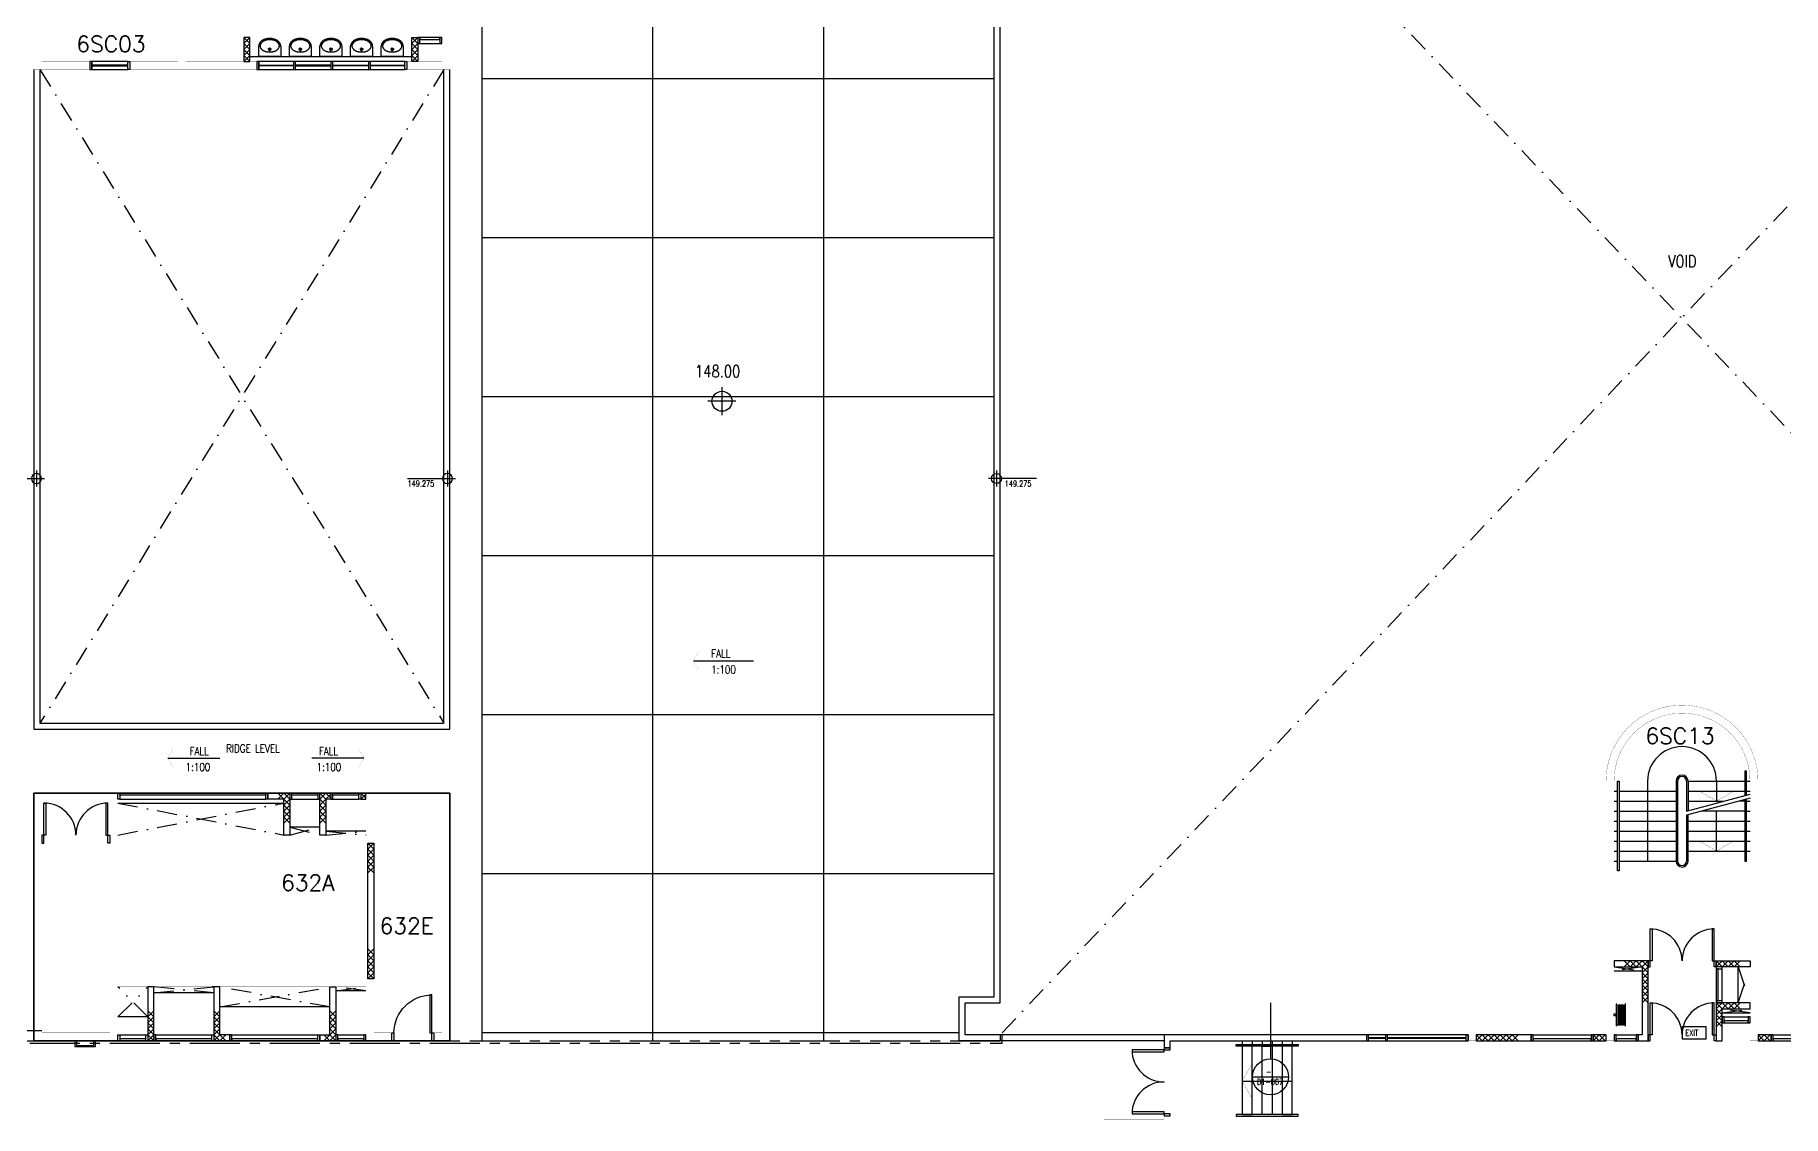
# Model space of a CAD drawing. Header units: millimetres. Extents: x -68474 to 336700, y -113450 to 53663.
# Drawn here: x 30825 to 74525, y -20080 to 6964 of the extents above; entities that cross this region are included whole.
import ezdxf

# ---------------------------------------------------------------- set-up
doc = ezdxf.new("R2010")
doc.units = ezdxf.units.MM
doc.header["$LTSCALE"] = 1000
doc.linetypes.add('S3148a$0$CENTER', pattern=[2, 1.25, -0.25, 0.25, -0.25])
doc.linetypes.add('S3148a$0$DASHDOT', pattern=[1, 0.5, -0.25, 0, -0.25])
for name, color, linetype in [('S3148a$0$11', 14, 'Continuous'), ('S3148a$0$22', 7, 'Continuous'), ('S3148a$0$23', 7, 'Continuous'), ('S3148a$0$25', 7, 'Continuous'), ('S3148a$0$30', 14, 'Continuous'), ('S3148a$0$35', 7, 'Continuous'), ('S3148a$0$49', 7, 'Continuous'), ('S3148a$0$51', 7, 'Continuous'), ('S3148a$0$56', 7, 'Continuous'), ('S3148a$0$7', 7, 'Continuous'), ('S3148a$0$GFA-PL', 7, 'Continuous'), ('S3148a$0$ROOM-NO', 4, 'Continuous'), ('s4148a$0$20', 7, 'Continuous'), ('s4148a$0$25', 7, 'Continuous'), ('s4148a$0$30', 7, 'Continuous')]:
    doc.layers.add(name, color=color, linetype=linetype)
doc.styles.add('S3148a$0$STANDARD', font='SIMPLEX')

# ---------------------------------------------------------------- blocks, each defined once
blk = doc.blocks.new('S3148a$0$D1700A')
at = {"layer": 'S3148a$0$30', "color": 14, "linetype": 'Continuous'}
for points in [[(0, 0), (0.05, 0), (0.05, 1), (0.1, 1), (0.1, 0.2), (0, 0.2), (0, 0)], [(1.7, 0), (1.65, 0), (1.65, 1), (1.6, 1), (1.6, 0.2), (1.7, 0.2), (1.7, 0)]]:
    blk.add_lwpolyline(points, dxfattribs=at)
for centre, start, end in [((0.05, 0.2), 0, 90), ((1.650003, 0.2), 90, 180)]:
    blk.add_arc(centre, 0.800001, start, end, dxfattribs=at)
blk = doc.blocks.new('S3148a$0$D1050A')
at = {"layer": 'S3148a$0$30', "color": 14, "linetype": 'Continuous'}
blk.add_lwpolyline([(0.05, 0.2), (0.05, 1.15), (0.1, 1.15), (0.1, 0.2), (0, 0.2), (0, 0), (0.05, 0), (0.05, 0.2)], dxfattribs=at)
blk.add_lwpolyline([(1, 0), (1.05, 0), (1.05, 0.2), (1, 0.2)], close=True, dxfattribs=at)
blk.add_arc((0.05, 0.2), 0.95, 0, 90, dxfattribs=at)
blk = doc.blocks.new('S3148a$0$WHB')
at = {"layer": 'S3148a$0$49', "color": 14, "linetype": 'Continuous'}
for p, q in [((-0.319, -0.18), (-0.231, -0.18)), ((-0.275, -0.1358), (-0.275, -0.224))]:
    blk.add_line(p, q, dxfattribs=at)
blk.add_lwpolyline([(-0.5499, -0.257), (-0.5499, 0), (0, 0), (0, -0.257)], dxfattribs=at)
for points in [[(-0.5499, -0.257, -0.002263), (-0.549724, -0.267938, 0.036796), (-0.5488, -0.2788, 0.020421), (-0.546385, -0.289895, 0.014498), (-0.5432, -0.3008, 0.010932), (-0.539394, -0.312137, 0.038908), (-0.5345, -0.323, 0.008498), (-0.528085, -0.334012, 0.008482), (-0.5213, -0.3448, -0.000875), (-0.517665, -0.350522, 0.031206), (-0.5137, -0.356, 0.012082), (-0.508833, -0.361474, 0.003111), (-0.5038, -0.3668, 0.003418), (-0.498358, -0.372457, 0.006942), (-0.4928, -0.378, 0.02136), (-0.486346, -0.383668, 0.004577), (-0.4796, -0.389, 0.010329), (-0.472016, -0.394741, 0.020459), (-0.4641, -0.4, 0.011097), (-0.454214, -0.405612, 0.000222), (-0.4442, -0.411, 0.005265), (-0.433797, -0.416491, 0.003486), (-0.4233, -0.4218, 0.03693), (-0.407126, -0.428284, 0.017242), (-0.3903, -0.433, 0.00772), (-0.365676, -0.438744, 0.00623), (-0.3409, -0.4438, 0.007249), (-0.329931, -0.445752, 0.011082), (-0.3189, -0.4473, 0.017141), (-0.296937, -0.44907, 0.013335), (-0.2749, -0.4495, 0.011832), (-0.252918, -0.448864, 0.013868), (-0.231, -0.4471, 0.010346), (-0.219921, -0.445647, 0.007504), (-0.2089, -0.4438, 0.007334), (-0.183976, -0.438946, 0.014721), (-0.1593, -0.433, 0.021098), (-0.143742, -0.427981, 0.016671), (-0.1286, -0.4218, 0.002597), (-0.116958, -0.416588, 0.013831), (-0.1055, -0.411, 0.006107), (-0.095486, -0.405597, 0.013889), (-0.0857, -0.3998, 0.009703), (-0.077806, -0.394602, 0.01659), (-0.0702, -0.389, 0.007376), (-0.063502, -0.383568, 0.018682), (-0.0571, -0.3778, 0.004037), (-0.051612, -0.372338, 0.002917), (-0.0462, -0.3668, 0.003488), (-0.041091, -0.361454, 0.007308), (-0.0361, -0.356, 0.034111), (-0.032062, -0.350644, 0.001258), (-0.0284, -0.345, 0.012547), (-0.021568, -0.33404, 0.008451), (-0.0152, -0.3228, 0.032813), (-0.01028, -0.312022, 0.01499), (-0.0064, -0.3008, 0.017513), (-0.003328, -0.2899, 0.020828), (-0.0011, -0.2788, 0.031844), (-0.000225, -0.267931, -0.001864), (0, -0.257)], [(-0.2749, -0.1127, 0.004239), (-0.289204, -0.113251, 0.002651), (-0.3035, -0.114, 0.003533), (-0.31721, -0.114869, 0.006003), (-0.3309, -0.116, 0.015073), (-0.34193, -0.117427, 0.005128), (-0.3529, -0.1193, 0.012086), (-0.365606, -0.121897, 0.007915), (-0.3782, -0.125, 0.017555), (-0.394382, -0.129857, 0.016389), (-0.4102, -0.1358, 0.012678), (-0.421941, -0.140931, 0.028606), (-0.4332, -0.147, 0.005075), (-0.441524, -0.152288, 0.008504), (-0.4497, -0.1578, 0.002696), (-0.457488, -0.163282, 0.012777), (-0.4651, -0.169, 0.01603), (-0.471331, -0.174302, 0.016779), (-0.4772, -0.18, 0.006146), (-0.482301, -0.18541, 0.012077), (-0.4872, -0.191, 0.004888), (-0.491647, -0.196462, 0.003638), (-0.496, -0.202, 0.008947), (-0.499981, -0.207341, 0.006073), (-0.5038, -0.2128, 0.039408), (-0.506807, -0.218138, 0.017301), (-0.5092, -0.2238, 0.017623), (-0.513063, -0.234644, 0.033372), (-0.5158, -0.2458, 0.018563), (-0.516526, -0.251381, 0.012968), (-0.5169, -0.257, 0.012131), (-0.517005, -0.262402, 0.016663), (-0.5168, -0.2678, 0.029632), (-0.515325, -0.278934, 0.031912), (-0.5125, -0.2898, 0.01542), (-0.510432, -0.295474, 0.017108), (-0.508, -0.301, 0.002382), (-0.505364, -0.306433, 0.00952), (-0.5026, -0.3118, 0.009627), (-0.499383, -0.317448, 0.005168), (-0.496, -0.323, 0.013642), (-0.4923, -0.328605, 0.013648), (-0.4883, -0.334, 0.020386), (-0.483532, -0.339563, 0.012995), (-0.4784, -0.3448, 0.006177), (-0.472406, -0.350518, 0.012992), (-0.4662, -0.356, 0.001911), (-0.459656, -0.361407, -0.00085), (-0.4531, -0.3668, -0.002763), (-0.446549, -0.372299, 0.002623), (-0.44, -0.3778, 0.05247), (-0.430413, -0.38396, 0.00623), (-0.4201, -0.389, 0.021349), (-0.40648, -0.394932, 0.010161), (-0.3925, -0.4, 0.016064), (-0.372847, -0.406015, 0.009991), (-0.3529, -0.411, 0.017366), (-0.335986, -0.414265, 0.012989), (-0.3189, -0.4165, 0.01392), (-0.296931, -0.418207, 0.013692), (-0.2749, -0.4187, 0.012459), (-0.252921, -0.41804, 0.012166), (-0.231, -0.4163, 0.011998), (-0.213873, -0.414128, 0.016069), (-0.1969, -0.411, 0.011274), (-0.176834, -0.406224, 0.025447), (-0.1572, -0.4, 0.011112), (-0.144438, -0.394863, 0.017831), (-0.132, -0.389, 0.002905), (-0.121887, -0.383776, 0.025327), (-0.1121, -0.378, 0.00801), (-0.10424, -0.372551, 0.011565), (-0.0966, -0.3668, 0.003173), (-0.089937, -0.361475, 0.008314), (-0.0834, -0.356, 0.007853), (-0.077264, -0.350493, 0.007586), (-0.0713, -0.3448, 0.011579), (-0.066181, -0.339552, 0.019406), (-0.0614, -0.334, 0.014434), (-0.057382, -0.328617, 0.016024), (-0.0537, -0.323, 0.005126), (-0.050381, -0.31744, 0.007114), (-0.0472, -0.3118, 0.007738), (-0.044393, -0.306429, 0.002848), (-0.0417, -0.301, 0.021656), (-0.039297, -0.295482, 0.014757), (-0.0373, -0.2898, 0.027907), (-0.034472, -0.279028, 0.034296), (-0.033, -0.268, 0.016613), (-0.032856, -0.262501, 0.009533), (-0.033, -0.257, 0.010392), (-0.033345, -0.251385, 0.017332), (-0.034, -0.2458, 0.037977), (-0.036661, -0.234723, 0.020366), (-0.0406, -0.224, 0.016669), (-0.043134, -0.21826, 0.03136), (-0.0462, -0.2128, 0.006089), (-0.049858, -0.207335, 0.01105), (-0.0537, -0.202, 0.005719), (-0.05808, -0.196344, 0.006781), (-0.0626, -0.1908, 0.012108), (-0.067454, -0.185313, 0.005553), (-0.0725, -0.18, 0.016017), (-0.078354, -0.174343, 0.010389), (-0.0845, -0.169, 0.020034), (-0.092125, -0.163162, 0.010765), (-0.1001, -0.1578, 0.013175), (-0.109299, -0.15223, 0.005172), (-0.1187, -0.147, 0.012528), (-0.130085, -0.141168, 0.007684), (-0.1417, -0.1358, 0.017552), (-0.156402, -0.129848, 0.019466), (-0.1715, -0.125, 0.012068), (-0.184124, -0.121804, 0.015156), (-0.1969, -0.1193, 0.00473), (-0.20783, -0.117603, 0.008692), (-0.2188, -0.1162, 0.005092), (-0.232536, -0.114838, 0.0067), (-0.2463, -0.1138, 0.005974), (-0.260594, -0.113101, 0.004448), (-0.2749, -0.1127)]]:
    blk.add_lwpolyline(points, format="xyb", dxfattribs=at)
blk.add_circle((-0.274895, -0.179899), 0.0275, dxfattribs=at)
blk = doc.blocks.new('S3148a$0$D1700B')
at = {"layer": 'S3148a$0$30', "color": 14, "linetype": 'Continuous'}
for points in [[(0, 0), (0.05, 0), (0.05, 0.95), (0.1, 0.95), (0.1, 0.15), (0, 0.15), (0, 0)], [(1.7, 0), (1.65, 0), (1.65, 0.95), (1.6, 0.95), (1.6, 0.15), (1.7, 0.15), (1.7, 0)]]:
    blk.add_lwpolyline(points, dxfattribs=at)
for centre, start, end in [((0.05, 0.15), 0, 90), ((1.650003, 0.15), 90, 180)]:
    blk.add_arc(centre, 0.800001, start, end, dxfattribs=at)
blk = doc.blocks.new('S3148a$0$HAT15')
at = {"layer": 'S3148a$0$22', "color": 14, "linetype": 'Continuous'}
for p, q in [((0, 0), (0.15, 0.15)), ((0, 0.15), (0.15, 0))]:
    blk.add_line(p, q, dxfattribs=at)
blk = doc.blocks.new('S3148a$0$CHAT15')
at = {"layer": 'S3148a$0$22', "color": 14, "linetype": 'Continuous'}
for points in [[(0, 0), (0.15, 0.15), (0.3, 0), (0.45, 0.15), (0.6, 0), (0.75, 0.15)], [(0, 0.15), (0.15, 0), (0.3, 0.15), (0.45, 0), (0.6, 0.15), (0.75, 0)]]:
    blk.add_lwpolyline(points, dxfattribs=at)
blk = doc.blocks.new('S3148a$0$EXIT')
at = {"layer": 'S3148a$0$56', "color": 1, "linetype": 'Continuous'}
blk.add_lwpolyline([(0, 0), (0.6, 0), (0.6, 0.3), (0, 0.3)], close=True, dxfattribs=at)
at = {"layer": 'S3148a$0$56', "color": 1, "linetype": 'Continuous', "style": 'S3148a$0$STANDARD', "width": 0.8}
blk.add_text('EXIT', height=0.15, dxfattribs=at).set_placement((0.0816, 0.0747))
blk = doc.blocks.new('S3148a$0$CATLAD')
at = {"layer": 'S3148a$0$25', "color": 10, "linetype": 'Continuous'}
blk.add_lwpolyline([(-0.15, -0.032), (-0.15, 0.468), (0, 0.468), (0, 0.436), (-0.118, 0.436), (-0.118, 0), (0, 0), (0, -0.032), (-0.15, -0.032)], dxfattribs=at)
blk = doc.blocks.new('S3148a$0$HR1')
at = {"layer": 'S3148a$0$56', "color": 1, "linetype": 'Continuous'}
for p, q in [((-0.235, 0.245), (0.235, 0.245)), ((-0.235, 0.215), (0.235, 0.215)), ((-0.235, 0.185), (0.235, 0.185)), ((-0.235, 0.155), (0.235, 0.155)), ((-0.235, 0.125), (0.235, 0.125)), ((-0.235, 0.095), (0.235, 0.095))]:
    blk.add_line(p, q, dxfattribs=at)
for points in [[(-0.275, 0.275), (0.275, 0.275), (0.275, 0.29), (-0.275, 0.29)], [(-0.275, 0.05), (0.275, 0.05), (0.275, 0.065), (-0.275, 0.065)], [(-0.025, 0.05), (0.025, 0.05), (0.025, 0), (-0.025, 0)]]:
    blk.add_lwpolyline(points, close=True, dxfattribs=at)
for centre, start, end in [((-0.235, 0.26), 90, 270), ((-0.235, 0.23), 90, 270), ((-0.235, 0.2), 90, 270), ((-0.235, 0.17), 90, 270), ((-0.235, 0.14), 90, 270), ((-0.235, 0.11), 90, 270), ((-0.235, 0.08), 90, 270), ((0.235, 0.26), 270, 90), ((0.235, 0.23), 270, 90), ((0.235, 0.2), 270, 90), ((0.235, 0.17), 270, 90), ((0.235, 0.14), 270, 90), ((0.235, 0.11), 270, 90), ((0.235, 0.08), 270, 90)]:
    blk.add_arc(centre, 0.015, start, end, dxfattribs=at)
blk = doc.blocks.new('S3148a$0$H300')
at = {"layer": 'S3148a$0$22', "color": 14, "linetype": 'Continuous'}
for points in [[(0, 0), (0.15, 0.15), (0.3, 0)], [(0, 0.15), (0.15, 0), (0.3, 0.15)]]:
    blk.add_lwpolyline(points, dxfattribs=at)
blk = doc.blocks.new('S3148a$0$H1050')
at = {"layer": 'S3148a$0$22', "color": 14, "linetype": 'Continuous'}
for points in [[(0, 0.15), (0.15, 0), (0.3, 0.15), (0.45, 0), (0.6, 0.15), (0.75, 0), (0.9, 0.15), (1.05, 0)], [(0, 0), (0.15, 0.15), (0.3, 0), (0.45, 0.15), (0.6, 0), (0.75, 0.15), (0.9, 0), (1.05, 0.15)]]:
    blk.add_lwpolyline(points, dxfattribs=at)
blk = doc.blocks.new('S3148a$0$LEVEL')
at = {"layer": 'S3148a$0$35', "color": 2, "linetype": 'Continuous'}
for p, q in [((1, 0), (-0.2, 0)), ((0, 0.2), (0, -0.2))]:
    blk.add_line(p, q, dxfattribs=at)
blk.add_circle((0, 0), 0.125, dxfattribs=at)
at = {"layer": 'S3148a$0$35', "color": 2, "linetype": 'Continuous', "style": 'S3148a$0$STANDARD', "width": 0.8}
for tag, p in [('TAG2', (0.2063, 0.05)), ('TAG1', (0.2063, -0.2))]:
    blk.add_attdef(tag, p, '', height=0.15, dxfattribs=at)
blk = doc.blocks.new('S3148a$0$ARROW')
at = {"layer": 'S3148a$0$7', "color": 3, "linetype": 'Continuous', "const_width": 0.005}
blk.add_lwpolyline([(-0.433, 0.25), (0, 0), (0.433, 0.25)], dxfattribs=at)
blk = doc.blocks.new('S3148a$0$DET1')
at = {"layer": 'S3148a$0$51', "color": 14, "linetype": 'Continuous'}
for p, q in [((0, 1.85), (0, 0.45)), ((-0.45, 0), (0.45, 0))]:
    blk.add_line(p, q, dxfattribs=at)
blk.add_circle((0, 0), 0.45, dxfattribs=at)
at = {"layer": 'S3148a$0$51', "color": 14, "linetype": 'Continuous', "style": 'S3148a$0$STANDARD', "width": 0.8}
for tag, p in [('TAG1', (-0.3373, 0.0501)), ('TAG3', (-0.2778, 0.0501)), ('TAG4', (-0.3969, -0.2)), ('TAG2', (-0.3373, -0.2))]:
    blk.add_attdef(tag, p, '', height=0.15, dxfattribs=at)
blk = doc.blocks.new('s4148a$0$D1700B')
at = {"layer": 's4148a$0$30', "linetype": 'Continuous'}
for points in [[(0.05, 0.15), (0.1, 0.15), (0.1, 0.95), (0.05, 0.95)], [(1.6, 0.15), (1.65, 0.15), (1.65, 0.95), (1.6, 0.95)], [(0, 0), (0.05, 0), (0.05, 0.15), (0, 0.15)], [(1.65, 0), (1.7, 0), (1.7, 0.15), (1.65, 0.15)]]:
    blk.add_lwpolyline(points, close=True, dxfattribs=at)
for centre, start, end in [((0.05, 0.15), 0, 90), ((1.650003, 0.15), 90, 180)]:
    blk.add_arc(centre, 0.800001, start, end, dxfattribs=at)

msp = doc.modelspace()

# ---------------------------------------------------------------- linework, layer by layer
at = {"layer": 'S3148a$0$11', "linetype": 'S3148a$0$DASHDOT'}
for p, q in [((70300.1, -16349.9), (71000.1, -16449.9)), ((71000.1, -16349.9), (70300.1, -16449.9)), ((73400.1, -16349.9), (73700.1, -17249.9)), ((73400.1, -17249.9), (73700.1, -16349.9)), ((73000.1, -17499.9), (73700.1, -17399.9)), ((73700.1, -17499.9), (73000.1, -17399.9))]:
    msp.add_line(p, q, dxfattribs=at)
at = {"layer": 'S3148a$0$11', "linetype": 'Continuous'}
for p, q in [((70300.1, -16449.9), (71000.1, -16449.9)), ((73400.1, -17249.9), (73400.1, -16349.9)), ((73000.1, -17499.9), (73700.1, -17499.9))]:
    msp.add_line(p, q, dxfattribs=at)
at = {"layer": 'S3148a$0$11', "linetype": 'Continuous', "const_width": 5}
for points in [[(28999.8, 18000.1), (31000, 18000.1), (31000, 17150), (32700, 17150), (32700, 18000), (34600, 18000), (34600, 16950), (34400, 16950), (34400, 17800), (32900, 17800), (32900, 16950), (31000, 16950), (31000, 12900), (31800, 12900), (31800, 12700), (31000, 12700), (31000, 6300), (32200, 6300), (32200, 6100), (30800, 6100), (30800, 17850.1), (28999.8, 17850.1)], [(42999, 18000.1), (39850, 18000), (39850, 16750), (37600, 16750), (37600, 18000), (37400, 18000), (37400, 15950), (37600, 15950), (37600, 16550), (39850, 16550), (39850, 11350), (37600, 11350), (37600, 11950), (37400, 11950), (37400, 11350), (35650, 11350), (35650, 11150), (41000, 11150), (41000, 6300), (40125, 6300), (40125, 6100), (41200, 6100), (41200, 17850.1), (43000.4, 17850.1)], [(33600, 12900), (34600, 12900), (34600, 6300), (36375, 6300), (36375, 6100), (33200, 6100), (33200, 6300), (34400, 6300), (34400, 12700), (33600, 12700)], [(30800.1, -11999.9), (31000.1, -11999.9), (31000.1, -17999.9), (32700.1, -17999.9), (32700.1, -16649.9), (39300.1, -16649.9), (39300.1, -17999.9), (39750.1, -17999.9), (39750.1, -18199.9), (39100.1, -18199.9), (39100.1, -16849.9), (32900.1, -16849.9), (32900.1, -18199.9), (30800.1, -18199.9)], [(32700.1, -11999.9), (32900.1, -11999.9), (32900.1, -13049.9), (39100.1, -13049.9), (39100.1, -11999.9), (41200.1, -11999.9), (41200.1, -18199.9), (40800.1, -18199.9), (40800.1, -17999.9), (41000.1, -17999.9), (41000.1, -12199.9), (39300.1, -12199.9), (39300.1, -13249.9), (32700.1, -13249.9)]]:
    msp.add_lwpolyline(points, close=True, dxfattribs=at)
at = {"layer": 'S3148a$0$11', "linetype": 'Continuous'}
for points in [[(36050, 6300), (36200, 6300), (36200, 6900), (36050, 6900)], [(40400, 6300), (40250, 6300), (40250, 6900), (40400, 6900)], [(36650.1, -11999.9), (37200.1, -11999.9), (37200.1, -13049.9), (37050.1, -13049.9), (37050.1, -12149.9), (36650.1, -12149.9)], [(37950.1, -11999.9), (38225.1, -11999.9), (38225.1, -12149.9), (38100.1, -12149.9), (38100.1, -13049.9), (37950.1, -13049.9)], [(39100.1, -11999.9), (38975.1, -11999.9), (38975.1, -12149.9), (39100.1, -12149.9)], [(39300.1, -16649.9), (39150.1, -16649.9), (39150.1, -13249.9), (39300.1, -13249.9)], [(70300.1, -16349.9), (71000.1, -16349.9), (71000.1, -18049.9), (70900.1, -18049.9), (70900.1, -18199.9), (71150.1, -18199.9), (71150.1, -16199.9), (70300.1, -16199.9)], [(73700.1, -16349.9), (72850.1, -16349.9), (72850.1, -16199.9), (73700.1, -16199.9)], [(33650.1, -18199.9), (33800.1, -18199.9), (33800.1, -16849.9), (33650.1, -16849.9)], [(35300.1, -18199.9), (35700.1, -18199.9), (35700.1, -18049.9), (35450.1, -18049.9), (35450.1, -16849.9), (35300.1, -16849.9)], [(38350.1, -18199.9), (37950.1, -18199.9), (37950.1, -18049.9), (38200.1, -18049.9), (38200.1, -16849.9), (38350.1, -16849.9)], [(73000.1, -18199.9), (73000.1, -17399.9), (73700.1, -17399.9), (73700.1, -17249.9), (72850.1, -17249.9), (72850.1, -18199.9)], [(66850.1, -18199.9), (68225.1, -18199.9), (68225.1, -18049.9), (66850.1, -18049.9)], [(69775.1, -18199.9), (70100.1, -18199.9), (70100.1, -18049.9), (69775.1, -18049.9)], [(73900.1, -18199.9), (74225.1, -18199.9), (74225.1, -18049.9), (73900.1, -18049.9)]]:
    msp.add_lwpolyline(points, close=True, dxfattribs=at)
at = {"layer": 'S3148a$0$11', "linetype": 'Continuous', "const_width": 5}
for points in [[(70100.1, -11699.9, -1), (73900.1, -11699.9, -1)], [(70300.1, -11699.9, -1), (73700.1, -11699.9, -1)]]:
    msp.add_lwpolyline(points, format="xyb", dxfattribs=at)
for points in [[(70100.1, -11699.9), (70100.1, -16350), (66650.1, -16350), (66650.1, -18199.9), (66850.1, -18199.9), (66850.1, -16550), (70100.1, -16550), (70100.1, -18199.9), (70300.1, -18199.9), (70300.1, -11699.9)], [(73900.1, -11699.9), (73900.1, -16350), (77350.1, -16350), (77350.1, -18199.9), (77150.1, -18199.9), (77150.1, -16550), (73900.1, -16550), (73900.1, -18199.9), (73700.1, -18199.9), (73700.1, -11699.9)]]:
    msp.add_lwpolyline(points, dxfattribs=at)
at = {"layer": 'S3148a$0$11', "linetype": 'Continuous'}
msp.add_lwpolyline([(35400, -16849.9), (35250, -16849.9)], dxfattribs=at)
at = {"layer": 'S3148a$0$22', "linetype": 'Continuous'}
for p, q in [((38100.1, -11999.9), (38225.1, -12124.9)), ((38100.1, -12149.9), (38225.1, -12024.9)), ((38975.1, -11999.9), (39100.1, -12124.9)), ((38975.1, -12149.9), (39100.1, -12024.9))]:
    msp.add_line(p, q, dxfattribs=at)
for points in [[(36200, 6300), (36050, 6450), (36200, 6600), (36050, 6750), (36200, 6900)], [(36050, 6300), (36200, 6450), (36050, 6600), (36200, 6750), (36050, 6900)], [(40400, 6300), (40250, 6450), (40400, 6600), (40250, 6750), (40400, 6900)], [(40250, 6300), (40400, 6450), (40250, 6600), (40400, 6750), (40250, 6900)]]:
    msp.add_lwpolyline(points, dxfattribs=at)
at = {"layer": 'S3148a$0$23', "linetype": 'S3148a$0$DASHDOT'}
for p, q in [((89050.1, -18000), (54900.1, 17800.1)), ((55000.1, -17999.9), (89050.1, 17852.7)), ((41050.1, 6100.1), (30950.1, -10249.9)), ((30950.1, 6100.1), (41050.1, -10249.9))]:
    msp.add_line(p, q, dxfattribs=at)
at = {"layer": 'S3148a$0$23', "linetype": 'Continuous'}
for points in [[(59050, -18199.9), (54800.1, -18199.9), (53925.1, -18199.9), (53925.1, -17099.9), (54800.1, -17099.9), (54800.1, 17850.1)], [(59050, -18049.9), (54075.1, -18049.9), (54075.1, -17249.9), (54950.1, -17249.9), (54950.1, 17850.1)], [(30800.1, 6100.1), (30800.1, -10399.9), (41200.1, -10399.9), (41200.1, 6100.1)], [(30950.1, 6100.1), (30950.1, -10249.9), (41050.1, -10249.9), (41050.1, 6100.1)]]:
    msp.add_lwpolyline(points, dxfattribs=at)
for points in [[(32200, 6100), (32250, 6100), (32250, 6300), (32200, 6300)], [(32250, 6100), (33150, 6100), (33150, 6300), (32250, 6300)], [(32250, 6195), (33150, 6195), (33150, 6205), (32250, 6205)], [(33200, 6100), (33150, 6100), (33150, 6300), (33200, 6300)], [(36375, 6100), (36425, 6100), (36425, 6300), (36375, 6300)], [(36425, 6100), (40075, 6100), (40075, 6300), (36425, 6300)], [(37287.5, 6195), (36425, 6195), (36425, 6205), (37287.5, 6205)], [(37287.5, 6100), (37337.5, 6100), (37337.5, 6300), (37287.5, 6300)], [(37337.5, 6195), (38225, 6195), (38225, 6205), (37337.5, 6205)], [(38225, 6100), (38275, 6100), (38275, 6300), (38225, 6300)], [(39162.5, 6195), (38275, 6195), (38275, 6205), (39162.5, 6205)], [(39162.5, 6100), (39212.5, 6100), (39212.5, 6300), (39162.5, 6300)], [(40075, 6195), (39212.5, 6195), (39212.5, 6205), (40075, 6205)], [(40125, 6100), (40075, 6100), (40075, 6300), (40125, 6300)], [(59050, -18375), (59200, -18375), (59200, -18199.9), (66650.1, -18199.9), (66650.1, -18049.9), (59050, -18049.9)], [(64110.1, -18199.9), (64160.1, -18199.9), (64160.1, -18049.9), (64110.1, -18049.9)], [(64160.1, -18129.9), (64585.1, -18129.9), (64585.1, -18119.9), (64160.1, -18119.9)], [(64585.1, -18199.9), (64635.1, -18199.9), (64635.1, -18049.9), (64585.1, -18049.9)], [(64635.1, -18129.9), (66600.1, -18129.9), (66600.1, -18119.9), (64635.1, -18119.9)], [(66650.1, -18199.9), (66600.1, -18199.9), (66600.1, -18049.9), (66650.1, -18049.9)]]:
    msp.add_lwpolyline(points, close=True, dxfattribs=at)
at = {"layer": 'S3148a$0$25', "linetype": 'Continuous'}
for p, q in [((71139.6, -11699.9), (71139.6, -13699.9)), ((71850.1, -11699.9), (71850.1, -13699.9)), ((71890.1, -11699.9), (71890.1, -13699.9)), ((72110.1, -11699.9), (72110.1, -12449.9)), ((72150.1, -11699.9), (73570.1, -11699.9)), ((72150.1, -11699.9), (72150.1, -12439.2)), ((72860, -11699.8), (72860.1, -12199.9)), ((73610.1, -11699.9), (73700.1, -11699.9)), ((70300.1, -11949.9), (70390.1, -11949.9)), ((70300.1, -12199.9), (70390.1, -12199.9)), ((70430.1, -11949.9), (71850.1, -11949.9)), ((70430.1, -12199.9), (71850.1, -12199.9)), ((72150.1, -11949.9), (73570.1, -11949.9)), ((72150.1, -12199.9), (73043.2, -12199.9)), ((73570.1, -12199.9), (73429.1, -12199.9)), ((73570.1, -12162.1), (73570.1, -13699.9)), ((73610.1, -11949.9), (73700.1, -11949.9)), ((73610.1, -12199.9), (73700.1, -12199.9)), ((32900.1, -12249.9), (37050.1, -12249.9)), ((70300.1, -12449.9), (70390.1, -12449.9)), ((70430.1, -12449.9), (71850.1, -12449.9)), ((72150.1, -13699.9), (72150.1, -12542.6)), ((73570.1, -12449.9), (72496, -12449.9)), ((72860.7, -13449.9), (72860.2, -12449.9)), ((73610.1, -12449.9), (73700.1, -12449.9)), ((37950.1, -12849.9), (37200.1, -12849.9)), ((39100.1, -12949.9), (38100.1, -12949.9)), ((70300.1, -12699.9), (70390.1, -12699.9)), ((70300.1, -12949.9), (70390.1, -12949.9)), ((70430.1, -12699.9), (71850.1, -12699.9)), ((70430.1, -12949.9), (71850.1, -12949.9)), ((72150.1, -12699.9), (73570.1, -12699.9)), ((72150.1, -12949.9), (73570.1, -12949.9)), ((73610.1, -12699.9), (73700.1, -12699.9)), ((73610.1, -12949.9), (73700.1, -12949.9)), ((70300.1, -13199.9), (70390.1, -13199.9)), ((70300.1, -13449.9), (70390.1, -13449.9)), ((70430.1, -13199.9), (71850.1, -13199.9)), ((70430.1, -13449.9), (71850.1, -13449.9)), ((72150.1, -13199.9), (73570.1, -13199.9)), ((72150.1, -13449.9), (73570.1, -13449.9)), ((73610.1, -13199.9), (73700.1, -13199.9)), ((73610.1, -13449.9), (73700.1, -13449.9)), ((70300.1, -13699.9), (70390.1, -13699.9)), ((70430.1, -13699.9), (71850.1, -13699.9)), ((35300.1, -16999.9), (33800.1, -16999.9)), ((39100.1, -16949.9), (38350.1, -16949.9)), ((38200.1, -17349.9), (35450.1, -17349.9)), ((33650.1, -17599.9), (32900.1, -17599.9))]:
    msp.add_line(p, q, dxfattribs=at)
at = {"layer": 'S3148a$0$25', "linetype": 'S3148a$0$DASHDOT'}
for p, q in [((32900.1, -13049.9), (37050.1, -12249.9)), ((32900.1, -12249.9), (37050.1, -13049.9)), ((37200.1, -12849.9), (37950.1, -13049.9)), ((37200.1, -13049.9), (37950.1, -12849.9)), ((38100.1, -12949.9), (39100.1, -13049.9)), ((38100.1, -13049.9), (39100.1, -12949.9)), ((32900.1, -17599.9), (33650.1, -16849.9)), ((33650.1, -17599.9), (32900.1, -16849.9)), ((33800.1, -16999.9), (35300.1, -16849.9)), ((35300.1, -16999.9), (33800.1, -16849.9)), ((38200.1, -17349.9), (35450.1, -16849.9)), ((35450.1, -17349.9), (38200.1, -16849.9)), ((39100.1, -16949.9), (38350.1, -16849.9)), ((38350.1, -16949.9), (39100.1, -16849.9))]:
    msp.add_line(p, q, dxfattribs=at)
at = {"layer": 'S3148a$0$25', "linetype": 'Continuous'}
for points in [[(70430.1, -13949.9), (70390.1, -13949.9), (70390.1, -11699.9), (70430.1, -11699.9)], [(41200.1, -11999.9), (30800.1, -11999.9), (30800.1, -18199.9), (41200.1, -18199.9)]]:
    msp.add_lwpolyline(points, close=True, dxfattribs=at)
for points in [[(72110.1, -11699.9), (72110.1, -12449.9), (73700.1, -12023.9)], [(73610.1, -12048), (73610.1, -11449.9), (73570.1, -11449.9), (73570.1, -12058.7)], [(73700.1, -12127.3), (72110.1, -12553.3), (72110.1, -13699.9)], [(73570.1, -13699.9), (73610.1, -13699.9), (73610.1, -12151.4)]]:
    msp.add_lwpolyline(points, dxfattribs=at)
at = {"layer": 'S3148a$0$25', "linetype": 'Continuous', "const_width": 5}
for points in [[(72427.2, -11949.9), (72860.7, -12199.9), (73293.2, -11949.9)], [(72427.2, -13199.9), (72860.7, -13449.9), (73293.2, -13199.9)]]:
    msp.add_lwpolyline(points, dxfattribs=at)
at = {"layer": 'S3148a$0$25', "linetype": 'Continuous'}
for centre, radius, start, end in [((72000.1, -11699.9), 860.5, 0, 180), ((72000.1, -11699.9), 150, 0, 180), ((72000.1, -11699.9), 110, 0, 180), ((72000.1, -13699.9), 150, 180, 0), ((72000.1, -13699.9), 110, 180, 0)]:
    msp.add_arc(centre, radius, start, end, dxfattribs=at)
at = {"layer": 'S3148a$0$30', "linetype": 'Continuous'}
for p, q in [((40450, 6750), (40950, 6750)), ((32950.1, -12149.9), (36600.1, -12149.9)), ((37250.1, -12149.9), (37900.1, -12149.9)), ((38275.1, -12149.9), (38925.1, -12149.9)), ((73000.1, -17199.9), (73000.1, -16399.9)), ((73050.1, -17599.9), (73650.1, -17599.9)), ((32950.1, -18049.9), (33600.1, -18049.9)), ((33850.1, -18049.9), (35250.1, -18049.9)), ((35750.1, -18049.9), (37900.1, -18049.9)), ((38400.1, -18049.9), (39050.1, -18049.9)), ((68275.1, -18049.9), (69725.1, -18049.9)), ((70350.1, -18049.9), (70850.1, -18049.9)), ((74275.1, -18049.9), (75725.1, -18049.9))]:
    msp.add_line(p, q, dxfattribs=at)
for points in [[(40400, 6750), (40450, 6750), (40450, 6900), (40400, 6900)], [(40450, 6850), (40950, 6850), (40950, 6900), (40450, 6900)], [(40950, 6750), (41000, 6750), (41000, 6900), (40950, 6900)], [(32950.1, -12149.9), (32900.1, -12149.9), (32900.1, -11999.9), (32950.1, -11999.9)], [(32950.1, -11999.9), (36600.1, -11999.9), (36600.1, -12049.9), (32950.1, -12049.9)], [(36650.1, -12149.9), (36600.1, -12149.9), (36600.1, -11999.9), (36650.1, -11999.9)], [(37200.1, -12149.9), (37250.1, -12149.9), (37250.1, -11999.9), (37200.1, -11999.9)], [(37250.1, -11999.9), (37900.1, -11999.9), (37900.1, -12049.9), (37250.1, -12049.9)], [(37900.1, -12149.9), (37950.1, -12149.9), (37950.1, -11999.9), (37900.1, -11999.9)], [(38225.1, -12149.9), (38275.1, -12149.9), (38275.1, -11999.9), (38225.1, -11999.9)], [(38275.1, -11999.9), (38925.1, -11999.9), (38925.1, -12049.9), (38275.1, -12049.9)], [(38975.1, -12149.9), (38925.1, -12149.9), (38925.1, -11999.9), (38975.1, -11999.9)], [(72850.1, -16399.9), (73000.1, -16399.9), (73000.1, -16349.9), (72850.1, -16349.9)], [(72850.1, -17199.9), (72900.1, -17199.9), (72900.1, -16399.9), (72850.1, -16399.9)], [(72850.1, -17249.9), (73000.1, -17249.9), (73000.1, -17199.9), (72850.1, -17199.9)], [(73000.1, -17749.9), (73050.1, -17749.9), (73050.1, -17599.9), (73000.1, -17599.9)], [(73050.1, -17749.9), (73650.1, -17749.9), (73650.1, -17699.9), (73050.1, -17699.9)], [(73650.1, -17749.9), (73700.1, -17749.9), (73700.1, -17599.9), (73650.1, -17599.9)], [(32950.1, -18199.9), (32900.1, -18199.9), (32900.1, -18049.9), (32950.1, -18049.9)], [(32950.1, -18199.9), (33600.1, -18199.9), (33600.1, -18149.9), (32950.1, -18149.9)], [(33650.1, -18199.9), (33600.1, -18199.9), (33600.1, -18049.9), (33650.1, -18049.9)], [(33800.1, -18199.9), (33850.1, -18199.9), (33850.1, -18049.9), (33800.1, -18049.9)], [(33850.1, -18199.9), (35250.1, -18199.9), (35250.1, -18149.9), (33850.1, -18149.9)], [(35300.1, -18199.9), (35250.1, -18199.9), (35250.1, -18049.9), (35300.1, -18049.9)], [(35700.1, -18199.9), (35750.1, -18199.9), (35750.1, -18049.9), (35700.1, -18049.9)], [(35750.1, -18199.9), (37900.1, -18199.9), (37900.1, -18149.9), (35750.1, -18149.9)], [(37950.1, -18199.9), (37900.1, -18199.9), (37900.1, -18049.9), (37950.1, -18049.9)], [(38350.1, -18199.9), (38400.1, -18199.9), (38400.1, -18049.9), (38350.1, -18049.9)], [(38400.1, -18199.9), (39050.1, -18199.9), (39050.1, -18149.9), (38400.1, -18149.9)], [(39050.1, -18199.9), (39100.1, -18199.9), (39100.1, -18049.9), (39050.1, -18049.9)], [(68225.1, -18199.9), (68275.1, -18199.9), (68275.1, -18049.9), (68225.1, -18049.9)], [(68275.1, -18199.9), (69725.1, -18199.9), (69725.1, -18149.9), (68275.1, -18149.9)], [(69725.1, -18199.9), (69775.1, -18199.9), (69775.1, -18049.9), (69725.1, -18049.9)], [(70300.1, -18199.9), (70350.1, -18199.9), (70350.1, -18049.9), (70300.1, -18049.9)], [(70350.1, -18199.9), (70850.1, -18199.9), (70850.1, -18149.9), (70350.1, -18149.9)], [(70850.1, -18199.9), (70900.1, -18199.9), (70900.1, -18049.9), (70850.1, -18049.9)], [(74225.1, -18199.9), (74275.1, -18199.9), (74275.1, -18049.9), (74225.1, -18049.9)], [(74275.1, -18199.9), (75725.1, -18199.9), (75725.1, -18149.9), (74275.1, -18149.9)]]:
    msp.add_lwpolyline(points, close=True, dxfattribs=at)
at = {"layer": 'S3148a$0$35', "color": 15, "linetype": 'Continuous'}
for p, q in [((48000.1, -1850), (48000.1, -2550)), ((48350.1, -2200), (47650.1, -2200))]:
    msp.add_line(p, q, dxfattribs=at)
msp.add_circle((48000.1, -2200), 250, dxfattribs=at)
at = {"layer": 'S3148a$0$49', "linetype": 'Continuous'}
msp.add_line((36200, 6425), (40250, 6425), dxfattribs=at)
at = {"layer": 'S3148a$0$7', "color": 15, "linetype": 'Continuous'}
for p, q in [((42000.1, 17850.1), (42000.1, -18199.9)), ((46266.8, 17850.1), (46266.8, -18199.9)), ((50533.5, 17850.1), (50533.5, -18199.9)), ((54800.1, 5866), (42000.1, 5866)), ((54800.1, 1888.4), (42000.1, 1888.4)), ((54800.1, -2089.2), (42000.1, -2089.2)), ((54800.1, -6066.9), (42000.1, -6066.9)), ((54800.1, -10044.5), (42000.1, -10044.5)), ((54800.1, -14022.2), (42000.1, -14022.2)), ((31000.1, -17949.9), (-30799.9, -17949.9)), ((53925.1, -17999.9), (42000.1, -17999.9))]:
    msp.add_line(p, q, dxfattribs=at)
at = {"layer": 'S3148a$0$7', "color": 3, "linetype": 'Continuous'}
for p, q in [((47285.5, -8688.8), (48787.4, -8688.8)), ((34147.9, -11127.2), (35449.8, -11127.2)), ((39049.3, -11127.2), (37747.4, -11127.2))]:
    msp.add_line(p, q, dxfattribs=at)
at = {"layer": 'S3148a$0$7', "color": 1, "linetype": 'S3148a$0$CENTER'}
msp.add_lwpolyline([(54950.1, -18049.9), (54950.1, -18209.9), (16750.1, -18209.9), (16799.6, 16293.3), (17000.3, 17765.9), (17000.3, 31550.1), (22050, 31550.1), (22050, 31590.1), (16950.3, 31590.1), (16950.3, 17769), (16750.1, 16300.1), (16700.1, -18259.9), (55000.1, -18259.9), (55000.1, -18049.9)], dxfattribs=at)
at = {"layer": 'S3148a$0$GFA-PL'}
msp.add_lwpolyline([(30800.1, -11999.9), (41200.1, -11999.9), (41200.1, -18199.9), (30800.1, -18199.9)], close=True, dxfattribs=at)
at = {"layer": 's4148a$0$20', "color": 14, "linetype": 'Continuous', "const_width": 5}
msp.add_lwpolyline([(59050, -20175), (57550, -20175), (57550, -42900), (59250, -42900), (59250, -45699.9), (59450, -45699.9), (59450, -41025), (59300, -41025), (59300, -42750), (57700, -42750), (57700, -39825), (59300, -39825), (59300, -40025), (59450, -40025), (59450, -39675), (57700, -39675), (57700, -20325), (59200, -20325), (59200, -20075), (59050, -20075)], close=True, dxfattribs=at)
at = {"layer": 's4148a$0$25', "color": 10, "linetype": 'Continuous'}
for p, q in [((61000, -18200), (61000, -18290)), ((61250, -18200), (61250, -18290)), ((61500, -18200), (61500, -18290)), ((61750, -18200), (61750, -18290)), ((62000, -18200), (62000, -18290)), ((62250, -18200), (62250, -18290)), ((61000, -19205), (62250, -19205))]:
    msp.add_line(p, q, dxfattribs=at)
for points in [[(60850, -18290), (62400, -18290), (62400, -18330), (60850, -18330)], [(61000, -20045), (61250, -20045), (61250, -18330), (61000, -18330)], [(61500, -18330), (61750, -18330), (61750, -20045), (61500, -20045)], [(62000, -20045), (62250, -20045), (62250, -18330), (62000, -18330)], [(60850, -20085), (62400, -20085), (62400, -20045), (60850, -20045)]]:
    msp.add_lwpolyline(points, close=True, dxfattribs=at)
at = {"layer": 's4148a$0$25', "color": 10, "linetype": 'Continuous', "const_width": 5}
msp.add_lwpolyline([(61250, -18772), (61000, -19205), (61250, -19638)], dxfattribs=at)

# ---------------------------------------------------------------- block references
at = {"zscale": 1000}
for name, p, xscale, yscale, rotation in [('S3148a$0$WHB', (36418.2, 6424.9), 999.9979999999999, 999.9979999999999, 180), ('S3148a$0$WHB', (37184.1, 6424.9), 999.9979999999999, 999.9979999999999, 180), ('S3148a$0$WHB', (37950, 6424.9), 999.9979999999999, 999.9979999999999, 180), ('S3148a$0$WHB', (38715.9, 6424.9), 999.9979999999999, 999.9979999999999, 180), ('S3148a$0$WHB', (39481.8, 6424.9), 999.9979999999999, 999.9979999999999, 180), ('S3148a$0$ARROW', (47285.5, -8688.8), 499.999, 499.999, 270), ('S3148a$0$ARROW', (34147.9, -11127.2), 499.999, 499.999, 270), ('S3148a$0$ARROW', (39049.3, -11127.2), 499.999, -499.999, 270), ('S3148a$0$CHAT15', (37050.1, -11999.9), 999.9979999999999, 999.9979999999999, 270), ('S3148a$0$CHAT15', (37950.1, -11999.9), 999.9979999999999, 999.9979999999999, 270), ('S3148a$0$CHAT15', (39150.1, -13249.9), 999.9979999999999, 999.9979999999999, 270), ('S3148a$0$CHAT15', (39300.1, -16649.9), 999.9979999999999, 999.9979999999999, 90), ('S3148a$0$CHAT15', (33800.1, -18199.9), 999.9979999999999, 999.9979999999999, 90), ('S3148a$0$CHAT15', (35450.1, -18199.9), 999.9979999999999, 999.9979999999999, 90), ('S3148a$0$CHAT15', (38350.1, -18199.9), 999.9979999999999, 999.9979999999999, 90), ('S3148a$0$HR1', (70300.1, -17549.9), 999.9979999999999, 999.9979999999999, 270), ('S3148a$0$CATLAD', (32300.1, -18199.9), 999.9979999999999, 999.9979999999999, 90), ('s4148a$0$D1700B', (59200, -20075), 999.9979999999999, 999.9979999999999, 90)]:
    msp.add_blockref(name, p, dxfattribs=dict(at, xscale=xscale, yscale=yscale, rotation=rotation))
ref = msp.add_blockref('S3148a$0$LEVEL', (30861.3, -4134), dxfattribs=dict(xscale=999.9979999999999, yscale=-999.9979999999999, zscale=1000, rotation=180))
ref.add_attrib('TAG1', '149.275', (29861.3, -4334), dxfattribs={"layer": 'S3148a$0$35', "color": 2, "linetype": 'Continuous', "height": 150, "style": 'S3148a$0$STANDARD', "width": 0.8})
ref = msp.add_blockref('S3148a$0$LEVEL', (41138.9, -4134), dxfattribs=dict(xscale=999.9979999999999, yscale=-999.9979999999999, zscale=1000, rotation=180))
ref.add_attrib('TAG1', '149.275', (40138.9, -4334), dxfattribs={"layer": 'S3148a$0$35', "color": 2, "linetype": 'Continuous', "height": 150, "style": 'S3148a$0$STANDARD', "width": 0.8})
at = {"xscale": 999.9979999999999, "yscale": 999.9979999999999, "zscale": 1000}
msp.add_blockref('S3148a$0$LEVEL', (54861.3, -4134), dxfattribs=at).add_auto_attribs({'TAG1': '149.275'})
for name, p in [('S3148a$0$HAT15', (36900.1, -12149.9)), ('S3148a$0$D1700B', (71150.1, -16349.9)), ('S3148a$0$HAT15', (70550.1, -16349.9)), ('S3148a$0$HAT15', (70700.1, -16349.9)), ('S3148a$0$HAT15', (70850.1, -16349.9)), ('S3148a$0$HAT15', (71000.1, -16349.9)), ('S3148a$0$HAT15', (71000.1, -16499.9)), ('S3148a$0$HAT15', (71000.1, -16649.9)), ('S3148a$0$HAT15', (72850.1, -16349.9)), ('S3148a$0$HAT15', (73000.1, -16349.9)), ('S3148a$0$HAT15', (73150.1, -16349.9)), ('S3148a$0$HAT15', (73300.1, -16349.9)), ('S3148a$0$HAT15', (71000.1, -16799.9)), ('S3148a$0$HAT15', (71000.1, -16949.9)), ('S3148a$0$HAT15', (71000.1, -17099.9)), ('S3148a$0$HAT15', (71000.1, -17249.9)), ('S3148a$0$D1700B', (71150.1, -18199.9)), ('S3148a$0$HAT15', (72850.1, -17399.9)), ('S3148a$0$HAT15', (72850.1, -17549.9)), ('S3148a$0$HAT15', (73000.1, -17399.9)), ('S3148a$0$HAT15', (73150.1, -17399.9)), ('S3148a$0$HAT15', (73300.1, -17399.9)), ('S3148a$0$EXIT', (72000.1, -18149.9)), ('S3148a$0$HAT15', (72850.1, -17699.9)), ('S3148a$0$HAT15', (72850.1, -17849.9)), ('S3148a$0$HAT15', (35450.1, -18199.9)), ('S3148a$0$HAT15', (38050.1, -18199.9)), ('S3148a$0$H1050', (66850.1, -18199.9)), ('S3148a$0$H300', (69775.1, -18199.9)), ('S3148a$0$H300', (73900.1, -18199.9))]:
    msp.add_blockref(name, p, dxfattribs=at)
ref = msp.add_blockref('S3148a$0$DET1', (61712.9, -19099.1), dxfattribs=dict(xscale=999.9979999999999, yscale=999.9979999999999, zscale=1000))
ref.add_attrib('TAG2', 'D1-067', (61375.6, -19299.1), dxfattribs={"layer": 'S3148a$0$51', "linetype": 'Continuous', "height": 150, "style": 'S3148a$0$STANDARD', "width": 0.8})
ref.add_attrib('TAG3', '  -', (61435.1, -19049), dxfattribs={"layer": 'S3148a$0$51', "linetype": 'Continuous', "height": 150, "style": 'S3148a$0$STANDARD', "width": 0.8})
at = {"layer": 'S3148a$0$30', "xscale": 999.9979999999999, "yscale": 999.9979999999999, "zscale": 1000}
msp.add_blockref('S3148a$0$D1700A', (31000.1, -13249.9), dxfattribs=at)
at = {"layer": 'S3148a$0$30', "xscale": 999.9979999999999, "yscale": -999.9979999999999, "zscale": 1000, "rotation": 180}
msp.add_blockref('S3148a$0$D1050A', (40800.1, -18199.9), dxfattribs=at)

# ---------------------------------------------------------------- texts
at = {"layer": 'S3148a$0$23', "linetype": 'Continuous', "style": 'S3148a$0$STANDARD', "width": 0.8}
msp.add_text('VOID', height=300, dxfattribs=at).set_placement((71651.6, 1151.8))
at = {"layer": 'S3148a$0$35', "color": 15, "linetype": 'Continuous', "style": 'S3148a$0$STANDARD', "width": 0.8}
msp.add_text('148.00', height=300, dxfattribs=at).set_placement((47325.5, -1599.9))
at = {"layer": 'S3148a$0$7', "color": 3, "linetype": 'Continuous', "style": 'S3148a$0$STANDARD', "width": 0.8}
for s, p in [('FALL', (47729, -8610.5)), ('1:100', (47729, -9010.5)), ('FALL', (34691.4, -11048.9)), ('RIDGE LEVEL', (35603.4, -10983.7)), ('FALL', (37923.8, -11048.9)), ('1:100', (34591.4, -11448.9)), ('1:100', (37865, -11448.9))]:
    msp.add_text(s, height=200, dxfattribs=at).set_placement(p)
at = {"layer": 'S3148a$0$ROOM-NO', "style": 'S3148a$0$STANDARD'}
for s, p in [('6SC03', (31859.3, 6537.3)), ('6SC13', (71083.8, -10771.3)), ('632A', (36978, -14443.8)), ('632E', (39441.1, -15522.9))]:
    msp.add_text(s, height=400, dxfattribs=at).set_placement(p)

doc.saveas('drawing.dxf')
